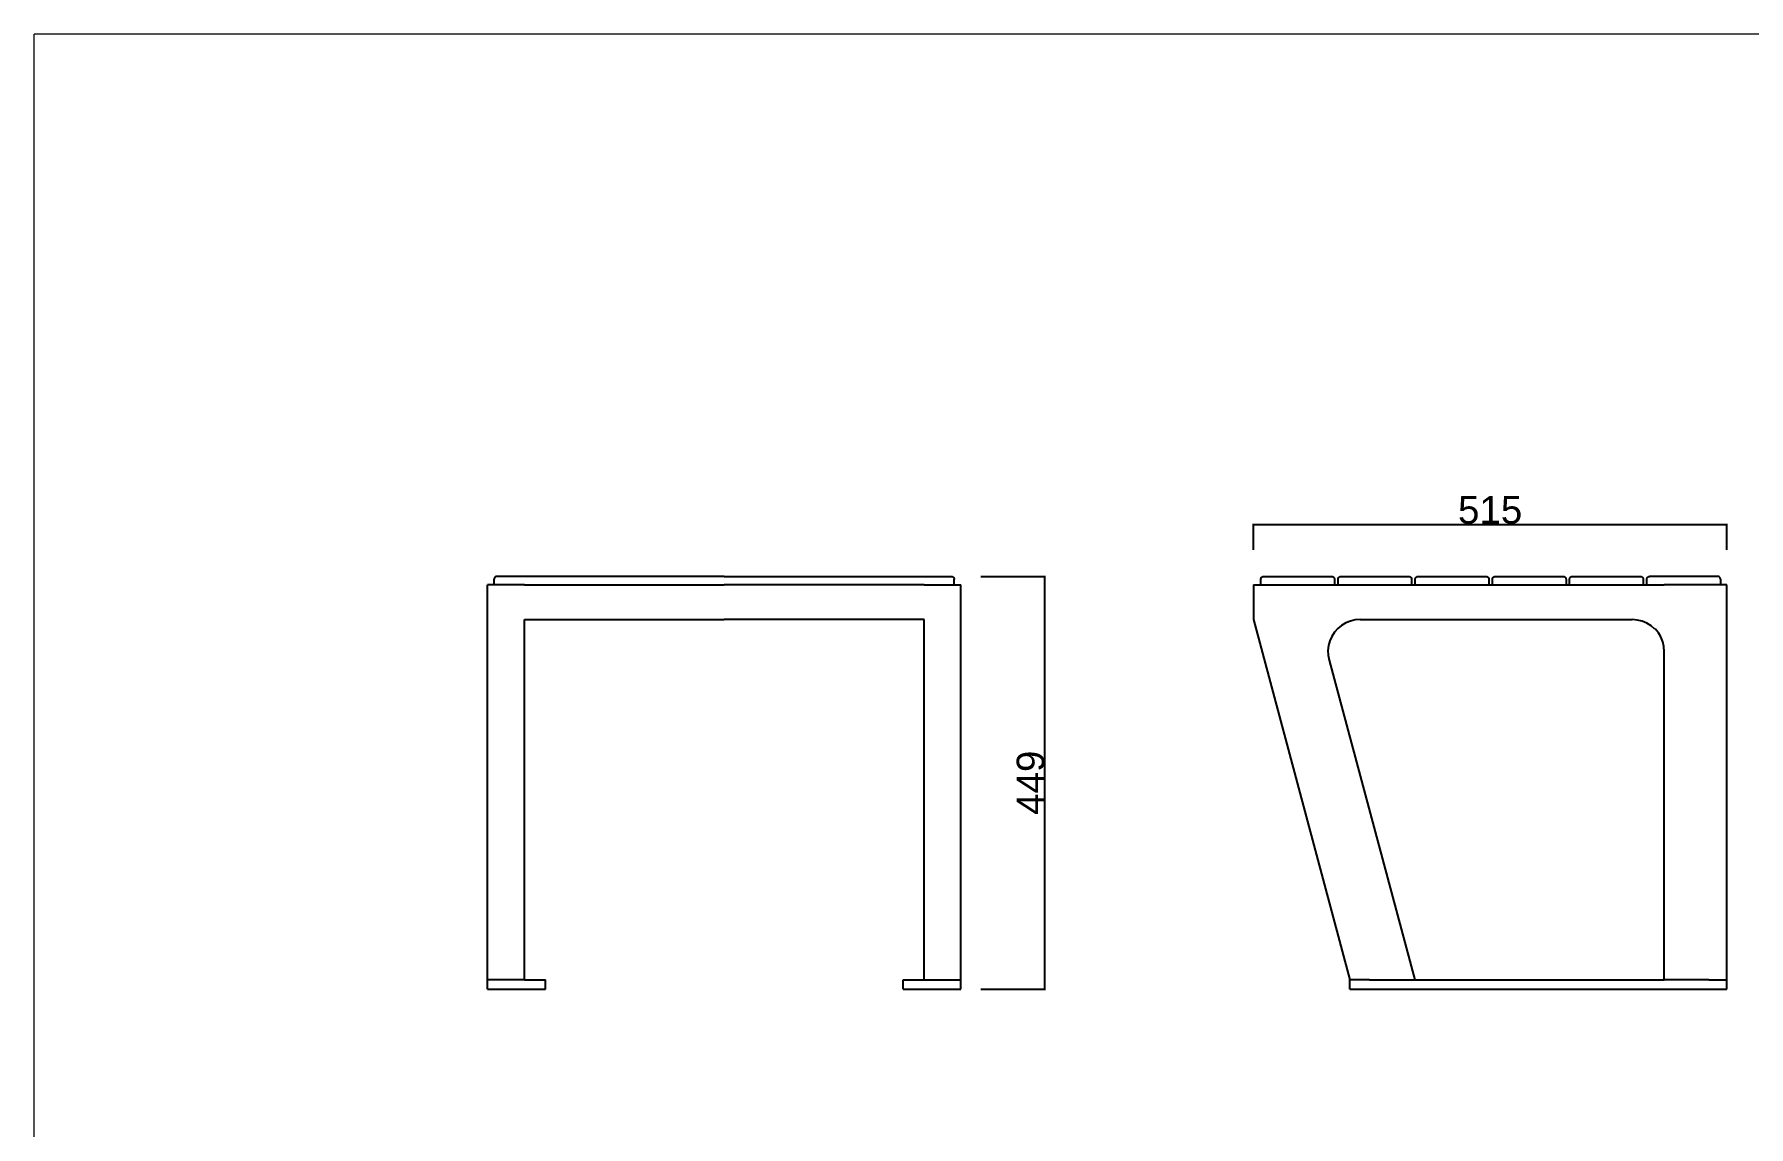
# Model space of a CAD drawing. Header units: millimetres. Extents: x 1434 to 4837, y 1889 to 4267.
# Drawn here: x 1434 to 3300, y 3078 to 4267 of the extents above; entities that cross this region are included whole.
import ezdxf

# ---------------------------------------------------------------- set-up
doc = ezdxf.new("R2010")
doc.units = ezdxf.units.MM
doc.header["$MEASUREMENT"] = 0
doc.layers.add('Domyślny', color=7, linetype='Continuous', true_color=0x000000)
doc.layers.add('Utwórz2D linie widoczne', color=7, linetype='Continuous', true_color=0x000000)
doc.styles.add('Arial', font='arial.ttf')
doc.dimstyles.new('Domyślny', dxfattribs={"dimtxt": 30, "dimasz": 1, "dimexe": 0.5, "dimexo": 0.5, "dimgap": 0.25, "dimtad": 1, "dimtoh": 1, "dimdec": 0, "dimzin": 1, "dimdsep": 46, "dimtxsty": 'Arial', "dimcen": 0.5, "dimazin": 0, "dimtfac": 1, "dimtdec": 4, "dimtix": 1, "dimtmove": 1, "dimatfit": 3, "dimfxl": 0, "dimtolj": 1, "dimtzin": 1, "dimarcsym": 0})

# ---------------------------------------------------------------- blocks, each defined once
blk = doc.blocks.new('*D1')
at = {"layer": 'Defpoints', "color": 0}
for p in [(2463.9, 3677), (2534, 3677), (2463.9, 3228)]:
    blk.add_point(p, dxfattribs=at)
at = {"layer": 'Domyślny', "color": 0, "lineweight": -2}
for p, q in [((2464.4, 3677), (2534.5, 3677)), ((2534, 3229), (2534, 3676)), ((2464.4, 3228), (2534.5, 3228))]:
    blk.add_line(p, q, dxfattribs=at)
at = {"layer": 'Domyślny', "color": 0}
for points in [[(2534.2, 3676), (2533.9, 3676), (2534, 3677)], [(2533.9, 3229), (2534.2, 3229), (2534, 3228)]]:
    blk.add_solid(points, dxfattribs=at)
at = {"layer": 'Domyślny', "color": 0, "insert": (2518.5, 3452.5), "char_height": 30, "attachment_point": 5, "rotation": 90, "style": 'Arial'}
blk.add_mtext('\\A1;449', dxfattribs=at)
blk = doc.blocks.new('*D2')
at = {"layer": 'Defpoints', "color": 0}
for p in [(3275.9, 3733.6), (2760.9, 3705.5), (3275.9, 3705.5)]:
    blk.add_point(p, dxfattribs=at)
at = {"layer": 'Domyślny', "color": 0, "lineweight": -2}
for p, q in [((2760.9, 3706), (2760.9, 3734.1)), ((2761.9, 3733.6), (3274.9, 3733.6)), ((3275.9, 3706), (3275.9, 3734.1))]:
    blk.add_line(p, q, dxfattribs=at)
at = {"layer": 'Domyślny', "color": 0}
for points in [[(2761.9, 3733.8), (2761.9, 3733.4), (2760.9, 3733.6)], [(3274.9, 3733.4), (3274.9, 3733.8), (3275.9, 3733.6)]]:
    blk.add_solid(points, dxfattribs=at)
at = {"layer": 'Domyślny', "color": 0, "insert": (3018.4, 3749.2), "char_height": 30, "attachment_point": 5, "style": 'Arial'}
blk.add_mtext('\\A1;515', dxfattribs=at)

msp = doc.modelspace()

# ---------------------------------------------------------------- linework, layer by layer
at = {"layer": 'Domyślny', "color": 18, "lineweight": 15, "true_color": 0x000000}
for p in [(1434.4, 1889.5), (4834.1, 4266.9)]:
    msp.add_line(p, (1434.4, 4266.9), dxfattribs=at)
at = {"layer": 'Domyślny'}
for p, q in [((1967.6, 3238), (1927.6, 3238)), ((2424.2, 3238), (2442.6, 3238)), ((2887.2, 3238), (2865.9, 3238)), ((3256.5, 3238), (3275.9, 3238))]:
    msp.add_line(p, q, dxfattribs=at)
at = {"layer": 'Utwórz2D linie widoczne'}
for p, q in [((1934.9, 3674.8), (1934.8, 3674.7)), ((1934.8, 3674.7), (1934.8, 3674.6)), ((1935, 3675.1), (1934.9, 3675)), ((1934.9, 3675), (1934.9, 3675)), ((1934.9, 3675), (1934.9, 3674.9)), ((1934.9, 3674.9), (1934.9, 3674.8)), ((1935.1, 3675.3), (1935, 3675.2)), ((1935, 3675.2), (1935, 3675.1)), ((1935.2, 3675.5), (1935.1, 3675.4)), ((1935.1, 3675.4), (1935.1, 3675.3)), ((1935.3, 3675.7), (1935.2, 3675.6)), ((1935.2, 3675.6), (1935.2, 3675.5)), ((1935.4, 3675.9), (1935.3, 3675.8)), ((1935.3, 3675.8), (1935.3, 3675.7)), ((1935.5, 3676), (1935.4, 3675.9)), ((1935.4, 3675.9), (1935.4, 3675.9)), ((1935.6, 3676.1), (1935.5, 3676)), ((1935.7, 3676.2), (1935.6, 3676.1)), ((1935.8, 3676.3), (1935.7, 3676.2)), ((1935.7, 3676.2), (1935.7, 3676.2)), ((1935.9, 3676.4), (1935.8, 3676.3)), ((1936, 3676.4), (1935.9, 3676.4)), ((1936.1, 3676.6), (1936, 3676.5)), ((1936, 3676.5), (1936, 3676.4)), ((1936.2, 3676.6), (1936.1, 3676.6)), ((1936.3, 3676.7), (1936.2, 3676.6)), ((1936.4, 3676.7), (1936.3, 3676.7)), ((1936.5, 3676.8), (1936.4, 3676.7)), ((1936.6, 3676.8), (1936.5, 3676.8)), ((1936.7, 3676.8), (1936.6, 3676.8)), ((1936.8, 3676.9), (1936.7, 3676.8)), ((1936.9, 3676.9), (1936.8, 3676.9)), ((1937, 3676.9), (1936.9, 3676.9)), ((1937.1, 3677), (1937, 3676.9)), ((1937.2, 3677), (1937.1, 3677)), ((1937.3, 3677), (1937.2, 3677)), ((1937.4, 3677), (1937.3, 3677)), ((1937.5, 3677), (1937.4, 3677)), ((1937.6, 3677), (1937.5, 3677)), ((1937.7, 3677), (1937.6, 3677)), ((1937.8, 3677), (1937.7, 3677)), ((1954.8, 3677), (1937.8, 3677)), ((2185.1, 3677), (1954.8, 3677)), ((2185.1, 3677), (2415.3, 3677)), ((2415.3, 3677), (2432.3, 3677)), ((2432.3, 3677), (2432.4, 3677)), ((2432.4, 3677), (2432.5, 3677)), ((2432.5, 3677), (2432.6, 3677)), ((2432.6, 3677), (2432.7, 3677)), ((2432.7, 3677), (2432.8, 3677)), ((2432.8, 3677), (2432.9, 3677)), ((2432.9, 3677), (2433, 3677)), ((2433, 3677), (2433.1, 3676.9)), ((2433.1, 3676.9), (2433.2, 3676.9)), ((2433.2, 3676.9), (2433.3, 3676.9)), ((2433.3, 3676.9), (2433.4, 3676.8)), ((2433.4, 3676.8), (2433.5, 3676.8)), ((2433.5, 3676.8), (2433.6, 3676.8)), ((2433.6, 3676.8), (2433.7, 3676.7)), ((2433.7, 3676.7), (2433.8, 3676.7)), ((2433.8, 3676.7), (2433.9, 3676.6)), ((2433.9, 3676.6), (2434, 3676.6)), ((2434, 3676.6), (2434.1, 3676.5)), ((2434.1, 3676.5), (2434.1, 3676.4)), ((2434.1, 3676.4), (2434.2, 3676.4)), ((2434.2, 3676.4), (2434.3, 3676.3)), ((2434.3, 3676.3), (2434.4, 3676.2)), ((2434.4, 3676.2), (2434.4, 3676.2)), ((2434.4, 3676.2), (2434.5, 3676.1)), ((2434.5, 3676.1), (2434.6, 3676)), ((2434.6, 3676), (2434.7, 3675.9)), ((2434.7, 3675.9), (2434.7, 3675.9)), ((2434.7, 3675.9), (2434.8, 3675.8)), ((2434.8, 3675.8), (2434.8, 3675.7)), ((2434.8, 3675.7), (2434.9, 3675.6)), ((2434.9, 3675.6), (2434.9, 3675.5)), ((2434.9, 3675.5), (2435, 3675.4)), ((2435, 3675.4), (2435, 3675.3)), ((2435, 3675.3), (2435.1, 3675.2)), ((2435.1, 3675.2), (2435.1, 3675.1)), ((2435.1, 3675.1), (2435.2, 3675)), ((2435.2, 3675), (2435.2, 3675)), ((2435.2, 3675), (2435.2, 3674.9)), ((2435.2, 3674.9), (2435.2, 3674.8)), ((2435.2, 3674.8), (2435.3, 3674.7)), ((2435.3, 3674.7), (2435.3, 3674.6)), ((2769, 3674.8), (2769.1, 3674.9)), ((2769, 3674.7), (2769, 3674.8)), ((2769, 3674.6), (2769, 3674.7)), ((2769.1, 3675), (2769.2, 3675.1)), ((2769.1, 3674.9), (2769.1, 3675)), ((2769.1, 3675), (2769.1, 3675)), ((2769.2, 3675.3), (2769.3, 3675.4)), ((2769.2, 3675.2), (2769.2, 3675.3)), ((2769.2, 3675.1), (2769.2, 3675.2)), ((2769.3, 3675.5), (2769.4, 3675.6)), ((2769.3, 3675.4), (2769.3, 3675.5)), ((2769.4, 3675.7), (2769.5, 3675.8)), ((2769.4, 3675.6), (2769.4, 3675.7)), ((2769.5, 3675.8), (2769.6, 3675.9)), ((2769.6, 3675.9), (2769.7, 3676)), ((2769.6, 3675.9), (2769.6, 3675.9)), ((2769.7, 3676), (2769.8, 3676.1)), ((2769.8, 3676.1), (2769.8, 3676.2)), ((2769.8, 3676.2), (2769.9, 3676.2)), ((2769.9, 3676.2), (2770, 3676.3)), ((2770, 3676.3), (2770.1, 3676.4)), ((2770.1, 3676.4), (2770.2, 3676.5)), ((2770.1, 3676.4), (2770.1, 3676.4)), ((2770.2, 3676.5), (2770.3, 3676.6)), ((2770.3, 3676.6), (2770.4, 3676.6)), ((2770.4, 3676.6), (2770.5, 3676.7)), ((2770.5, 3676.7), (2770.6, 3676.7)), ((2770.6, 3676.7), (2770.7, 3676.8)), ((2770.7, 3676.8), (2770.8, 3676.8)), ((2770.8, 3676.8), (2770.9, 3676.8)), ((2770.9, 3676.8), (2770.9, 3676.9)), ((2770.9, 3676.9), (2771, 3676.9)), ((2771, 3676.9), (2771.1, 3676.9)), ((2771.1, 3676.9), (2771.2, 3677)), ((2771.2, 3677), (2771.3, 3677)), ((2771.3, 3677), (2771.4, 3677)), ((2771.4, 3677), (2771.5, 3677)), ((2771.5, 3677), (2771.6, 3677)), ((2771.6, 3677), (2771.7, 3677)), ((2771.7, 3677), (2771.9, 3677)), ((2771.9, 3677), (2772, 3677)), ((2772, 3677), (2789, 3677)), ((2789, 3677), (2846, 3677)), ((2846, 3677), (2846.1, 3677)), ((2846.1, 3677), (2846.2, 3677)), ((2846.2, 3677), (2846.3, 3677)), ((2846.3, 3677), (2846.4, 3677)), ((2846.4, 3677), (2846.5, 3677)), ((2846.5, 3677), (2846.6, 3677)), ((2846.6, 3677), (2846.7, 3677)), ((2846.7, 3677), (2846.8, 3676.9)), ((2846.8, 3676.9), (2846.9, 3676.9)), ((2846.9, 3676.9), (2847, 3676.9)), ((2847, 3676.9), (2847.1, 3676.8)), ((2847.1, 3676.8), (2847.1, 3676.8)), ((2847.1, 3676.8), (2847.2, 3676.8)), ((2847.2, 3676.8), (2847.3, 3676.7)), ((2847.3, 3676.7), (2847.4, 3676.7)), ((2847.4, 3676.7), (2847.5, 3676.6)), ((2847.5, 3676.6), (2847.6, 3676.6)), ((2847.6, 3676.6), (2847.7, 3676.5)), ((2847.7, 3676.5), (2847.8, 3676.4)), ((2847.8, 3676.4), (2847.8, 3676.4)), ((2847.8, 3676.4), (2847.9, 3676.3)), ((2847.9, 3676.3), (2848, 3676.2)), ((2848, 3676.2), (2848.1, 3676.2)), ((2848.1, 3676.2), (2848.1, 3676.1)), ((2848.1, 3676.1), (2848.2, 3676)), ((2848.2, 3676), (2848.3, 3675.9)), ((2848.3, 3675.9), (2848.3, 3675.9)), ((2848.3, 3675.9), (2848.4, 3675.8)), ((2848.4, 3675.8), (2848.5, 3675.7)), ((2848.5, 3675.7), (2848.5, 3675.6)), ((2848.5, 3675.6), (2848.6, 3675.5)), ((2848.6, 3675.5), (2848.6, 3675.4)), ((2848.6, 3675.4), (2848.7, 3675.3)), ((2848.7, 3675.3), (2848.7, 3675.2)), ((2848.7, 3675.2), (2848.7, 3675.1)), ((2848.7, 3675.1), (2848.8, 3675)), ((2848.8, 3675), (2848.8, 3675)), ((2848.8, 3675), (2848.8, 3674.9)), ((2848.8, 3674.9), (2848.9, 3674.8)), ((2848.9, 3674.8), (2848.9, 3674.7)), ((2848.9, 3674.7), (2848.9, 3674.6)), ((2853, 3674.8), (2853.1, 3674.9)), ((2853, 3674.7), (2853, 3674.8)), ((2853, 3674.6), (2853, 3674.7)), ((2853.1, 3675), (2853.2, 3675.1)), ((2853.1, 3674.9), (2853.1, 3675)), ((2853.1, 3675), (2853.1, 3675)), ((2853.2, 3675.3), (2853.3, 3675.4)), ((2853.2, 3675.2), (2853.2, 3675.3)), ((2853.2, 3675.1), (2853.2, 3675.2)), ((2853.3, 3675.5), (2853.4, 3675.6)), ((2853.3, 3675.4), (2853.3, 3675.5)), ((2853.4, 3675.7), (2853.5, 3675.8)), ((2853.4, 3675.6), (2853.4, 3675.7)), ((2853.5, 3675.8), (2853.6, 3675.9)), ((2853.6, 3675.9), (2853.7, 3676)), ((2853.6, 3675.9), (2853.6, 3675.9)), ((2853.7, 3676), (2853.8, 3676.1)), ((2853.8, 3676.1), (2853.8, 3676.2)), ((2853.8, 3676.2), (2853.9, 3676.2)), ((2853.9, 3676.2), (2854, 3676.3)), ((2854, 3676.3), (2854.1, 3676.4)), ((2854.1, 3676.4), (2854.2, 3676.5)), ((2854.1, 3676.4), (2854.1, 3676.4)), ((2854.2, 3676.5), (2854.3, 3676.6)), ((2854.3, 3676.6), (2854.4, 3676.6)), ((2854.4, 3676.6), (2854.5, 3676.7)), ((2854.5, 3676.7), (2854.6, 3676.7)), ((2854.6, 3676.7), (2854.7, 3676.8)), ((2854.7, 3676.8), (2854.8, 3676.8)), ((2854.8, 3676.8), (2854.9, 3676.8)), ((2854.9, 3676.8), (2854.9, 3676.9)), ((2854.9, 3676.9), (2855, 3676.9)), ((2855, 3676.9), (2855.1, 3676.9)), ((2855.1, 3676.9), (2855.2, 3677)), ((2855.2, 3677), (2855.3, 3677)), ((2855.3, 3677), (2855.4, 3677)), ((2855.4, 3677), (2855.5, 3677)), ((2855.5, 3677), (2855.6, 3677)), ((2855.6, 3677), (2855.7, 3677)), ((2855.7, 3677), (2855.9, 3677)), ((2855.9, 3677), (2856, 3677)), ((2856, 3677), (2930, 3677)), ((2930, 3677), (2930.1, 3677)), ((2930.1, 3677), (2930.2, 3677)), ((2930.2, 3677), (2930.3, 3677)), ((2930.3, 3677), (2930.4, 3677)), ((2930.4, 3677), (2930.5, 3677)), ((2930.5, 3677), (2930.6, 3677)), ((2930.6, 3677), (2930.7, 3677)), ((2930.7, 3677), (2930.8, 3676.9)), ((2930.8, 3676.9), (2930.9, 3676.9)), ((2930.9, 3676.9), (2931, 3676.9)), ((2931, 3676.9), (2931.1, 3676.8)), ((2931.1, 3676.8), (2931.1, 3676.8)), ((2931.1, 3676.8), (2931.2, 3676.8)), ((2931.2, 3676.8), (2931.3, 3676.7)), ((2931.3, 3676.7), (2931.4, 3676.7)), ((2931.4, 3676.7), (2931.5, 3676.6)), ((2931.5, 3676.6), (2931.6, 3676.6)), ((2931.6, 3676.6), (2931.7, 3676.5)), ((2931.7, 3676.5), (2931.8, 3676.4)), ((2931.8, 3676.4), (2931.8, 3676.4)), ((2931.8, 3676.4), (2931.9, 3676.3)), ((2931.9, 3676.3), (2932, 3676.2)), ((2932, 3676.2), (2932.1, 3676.2)), ((2932.1, 3676.2), (2932.1, 3676.1)), ((2932.1, 3676.1), (2932.2, 3676)), ((2932.2, 3676), (2932.3, 3675.9)), ((2932.3, 3675.9), (2932.3, 3675.9)), ((2932.3, 3675.9), (2932.4, 3675.8)), ((2932.4, 3675.8), (2932.5, 3675.7)), ((2932.5, 3675.7), (2932.5, 3675.6)), ((2932.5, 3675.6), (2932.6, 3675.5)), ((2932.6, 3675.5), (2932.6, 3675.4)), ((2932.6, 3675.4), (2932.7, 3675.3)), ((2932.7, 3675.3), (2932.7, 3675.2)), ((2932.7, 3675.2), (2932.7, 3675.1)), ((2932.7, 3675.1), (2932.8, 3675)), ((2932.8, 3675), (2932.8, 3675)), ((2932.8, 3675), (2932.8, 3674.9)), ((2932.8, 3674.9), (2932.9, 3674.8)), ((2932.9, 3674.8), (2932.9, 3674.7)), ((2932.9, 3674.7), (2932.9, 3674.6)), ((2937, 3674.8), (2937.1, 3674.9)), ((2937, 3674.7), (2937, 3674.8)), ((2937, 3674.6), (2937, 3674.7)), ((2937.1, 3675), (2937.2, 3675.1)), ((2937.1, 3674.9), (2937.1, 3675)), ((2937.1, 3675), (2937.1, 3675)), ((2937.2, 3675.3), (2937.3, 3675.4)), ((2937.2, 3675.2), (2937.2, 3675.3)), ((2937.2, 3675.1), (2937.2, 3675.2)), ((2937.3, 3675.5), (2937.4, 3675.6)), ((2937.3, 3675.4), (2937.3, 3675.5)), ((2937.4, 3675.7), (2937.5, 3675.8)), ((2937.4, 3675.6), (2937.4, 3675.7)), ((2937.5, 3675.8), (2937.6, 3675.9)), ((2937.6, 3675.9), (2937.7, 3676)), ((2937.6, 3675.9), (2937.6, 3675.9)), ((2937.7, 3676), (2937.8, 3676.1)), ((2937.8, 3676.1), (2937.8, 3676.2)), ((2937.8, 3676.2), (2937.9, 3676.2)), ((2937.9, 3676.2), (2938, 3676.3)), ((2938, 3676.3), (2938.1, 3676.4)), ((2938.1, 3676.4), (2938.2, 3676.5)), ((2938.1, 3676.4), (2938.1, 3676.4)), ((2938.2, 3676.5), (2938.3, 3676.6)), ((2938.3, 3676.6), (2938.4, 3676.6)), ((2938.4, 3676.6), (2938.5, 3676.7)), ((2938.5, 3676.7), (2938.6, 3676.7)), ((2938.6, 3676.7), (2938.7, 3676.8)), ((2938.7, 3676.8), (2938.8, 3676.8)), ((2938.8, 3676.8), (2938.9, 3676.8)), ((2938.9, 3676.8), (2938.9, 3676.9)), ((2938.9, 3676.9), (2939, 3676.9)), ((2939, 3676.9), (2939.1, 3676.9)), ((2939.1, 3676.9), (2939.2, 3677)), ((2939.2, 3677), (2939.3, 3677)), ((2939.3, 3677), (2939.4, 3677)), ((2939.4, 3677), (2939.5, 3677)), ((2939.5, 3677), (2939.6, 3677)), ((2939.6, 3677), (2939.7, 3677)), ((2939.7, 3677), (2939.9, 3677)), ((2939.9, 3677), (2940, 3677)), ((2940, 3677), (3014, 3677)), ((3014, 3677), (3014.1, 3677)), ((3014.1, 3677), (3014.2, 3677)), ((3014.2, 3677), (3014.3, 3677)), ((3014.3, 3677), (3014.4, 3677)), ((3014.4, 3677), (3014.5, 3677)), ((3014.5, 3677), (3014.6, 3677)), ((3014.6, 3677), (3014.7, 3677)), ((3014.7, 3677), (3014.8, 3676.9)), ((3014.8, 3676.9), (3014.9, 3676.9)), ((3014.9, 3676.9), (3015, 3676.9)), ((3015, 3676.9), (3015.1, 3676.8)), ((3015.1, 3676.8), (3015.1, 3676.8)), ((3015.1, 3676.8), (3015.2, 3676.8)), ((3015.2, 3676.8), (3015.3, 3676.7)), ((3015.3, 3676.7), (3015.4, 3676.7)), ((3015.4, 3676.7), (3015.5, 3676.6)), ((3015.5, 3676.6), (3015.6, 3676.6)), ((3015.6, 3676.6), (3015.7, 3676.5)), ((3015.7, 3676.5), (3015.8, 3676.4)), ((3015.8, 3676.4), (3015.8, 3676.4)), ((3015.8, 3676.4), (3015.9, 3676.3)), ((3015.9, 3676.3), (3016, 3676.2)), ((3016, 3676.2), (3016.1, 3676.2)), ((3016.1, 3676.2), (3016.1, 3676.1)), ((3016.1, 3676.1), (3016.2, 3676)), ((3016.2, 3676), (3016.3, 3675.9)), ((3016.3, 3675.9), (3016.3, 3675.9)), ((3016.3, 3675.9), (3016.4, 3675.8)), ((3016.4, 3675.8), (3016.5, 3675.7)), ((3016.5, 3675.7), (3016.5, 3675.6)), ((3016.5, 3675.6), (3016.6, 3675.5)), ((3016.6, 3675.5), (3016.6, 3675.4)), ((3016.6, 3675.4), (3016.7, 3675.3)), ((3016.7, 3675.3), (3016.7, 3675.2)), ((3016.7, 3675.2), (3016.7, 3675.1)), ((3016.7, 3675.1), (3016.8, 3675)), ((3016.8, 3675), (3016.8, 3675)), ((3016.8, 3675), (3016.8, 3674.9)), ((3016.8, 3674.9), (3016.9, 3674.8)), ((3016.9, 3674.8), (3016.9, 3674.7)), ((3016.9, 3674.7), (3016.9, 3674.6)), ((3021, 3674.8), (3021.1, 3674.9)), ((3021, 3674.7), (3021, 3674.8)), ((3021, 3674.6), (3021, 3674.7)), ((3021.1, 3675), (3021.2, 3675.1)), ((3021.1, 3674.9), (3021.1, 3675)), ((3021.1, 3675), (3021.1, 3675)), ((3021.2, 3675.3), (3021.3, 3675.4)), ((3021.2, 3675.2), (3021.2, 3675.3)), ((3021.2, 3675.1), (3021.2, 3675.2)), ((3021.3, 3675.5), (3021.4, 3675.6)), ((3021.3, 3675.4), (3021.3, 3675.5)), ((3021.4, 3675.7), (3021.5, 3675.8)), ((3021.4, 3675.6), (3021.4, 3675.7)), ((3021.5, 3675.8), (3021.6, 3675.9)), ((3021.6, 3675.9), (3021.7, 3676)), ((3021.6, 3675.9), (3021.6, 3675.9)), ((3021.7, 3676), (3021.8, 3676.1)), ((3021.8, 3676.1), (3021.8, 3676.2)), ((3021.8, 3676.2), (3021.9, 3676.2)), ((3021.9, 3676.2), (3022, 3676.3)), ((3022, 3676.3), (3022.1, 3676.4)), ((3022.1, 3676.4), (3022.2, 3676.5)), ((3022.1, 3676.4), (3022.1, 3676.4)), ((3022.2, 3676.5), (3022.3, 3676.6)), ((3022.3, 3676.6), (3022.4, 3676.6)), ((3022.4, 3676.6), (3022.5, 3676.7)), ((3022.5, 3676.7), (3022.6, 3676.7)), ((3022.6, 3676.7), (3022.7, 3676.8)), ((3022.7, 3676.8), (3022.8, 3676.8)), ((3022.8, 3676.8), (3022.9, 3676.8)), ((3022.9, 3676.8), (3022.9, 3676.9)), ((3022.9, 3676.9), (3023, 3676.9)), ((3023, 3676.9), (3023.1, 3676.9)), ((3023.1, 3676.9), (3023.2, 3677)), ((3023.2, 3677), (3023.3, 3677)), ((3023.3, 3677), (3023.4, 3677)), ((3023.4, 3677), (3023.5, 3677)), ((3023.5, 3677), (3023.6, 3677)), ((3023.6, 3677), (3023.7, 3677)), ((3023.7, 3677), (3023.9, 3677)), ((3023.9, 3677), (3024, 3677)), ((3024, 3677), (3098, 3677)), ((3098, 3677), (3098.1, 3677)), ((3098.1, 3677), (3098.2, 3677)), ((3098.2, 3677), (3098.3, 3677)), ((3098.3, 3677), (3098.4, 3677)), ((3098.4, 3677), (3098.5, 3677)), ((3098.5, 3677), (3098.6, 3677)), ((3098.6, 3677), (3098.7, 3677)), ((3098.7, 3677), (3098.8, 3676.9)), ((3098.8, 3676.9), (3098.9, 3676.9)), ((3098.9, 3676.9), (3099, 3676.9)), ((3099, 3676.9), (3099.1, 3676.8)), ((3099.1, 3676.8), (3099.1, 3676.8)), ((3099.1, 3676.8), (3099.2, 3676.8)), ((3099.2, 3676.8), (3099.3, 3676.7)), ((3099.3, 3676.7), (3099.4, 3676.7)), ((3099.4, 3676.7), (3099.5, 3676.6)), ((3099.5, 3676.6), (3099.6, 3676.6)), ((3099.6, 3676.6), (3099.7, 3676.5)), ((3099.7, 3676.5), (3099.8, 3676.4)), ((3099.8, 3676.4), (3099.8, 3676.4)), ((3099.8, 3676.4), (3099.9, 3676.3)), ((3099.9, 3676.3), (3100, 3676.2)), ((3100, 3676.2), (3100.1, 3676.2)), ((3100.1, 3676.2), (3100.1, 3676.1)), ((3100.1, 3676.1), (3100.2, 3676)), ((3100.2, 3676), (3100.3, 3675.9)), ((3100.3, 3675.9), (3100.3, 3675.9)), ((3100.3, 3675.9), (3100.4, 3675.8)), ((3100.4, 3675.8), (3100.5, 3675.7)), ((3100.5, 3675.7), (3100.5, 3675.6)), ((3100.5, 3675.6), (3100.6, 3675.5)), ((3100.6, 3675.5), (3100.6, 3675.4)), ((3100.6, 3675.4), (3100.7, 3675.3)), ((3100.7, 3675.3), (3100.7, 3675.2)), ((3100.7, 3675.2), (3100.7, 3675.1)), ((3100.7, 3675.1), (3100.8, 3675)), ((3100.8, 3675), (3100.8, 3675)), ((3100.8, 3675), (3100.8, 3674.9)), ((3100.8, 3674.9), (3100.9, 3674.8)), ((3100.9, 3674.8), (3100.9, 3674.7)), ((3100.9, 3674.7), (3100.9, 3674.6)), ((3105, 3674.9), (3105.1, 3675)), ((3105, 3674.8), (3105, 3674.9)), ((3105, 3674.7), (3105, 3674.8)), ((3105, 3674.6), (3105, 3674.7)), ((3105.1, 3675.1), (3105.2, 3675.2)), ((3105.1, 3675), (3105.1, 3675.1)), ((3105.1, 3675), (3105.1, 3675)), ((3105.2, 3675.3), (3105.3, 3675.4)), ((3105.2, 3675.2), (3105.2, 3675.3)), ((3105.3, 3675.5), (3105.4, 3675.6)), ((3105.3, 3675.4), (3105.3, 3675.5)), ((3105.4, 3675.7), (3105.5, 3675.8)), ((3105.4, 3675.6), (3105.4, 3675.7)), ((3105.5, 3675.8), (3105.5, 3675.9)), ((3105.5, 3675.9), (3105.6, 3675.9)), ((3105.6, 3675.9), (3105.7, 3676)), ((3105.7, 3676.1), (3105.8, 3676.2)), ((3105.7, 3676), (3105.7, 3676.1)), ((3105.8, 3676.2), (3105.9, 3676.2)), ((3105.9, 3676.3), (3106, 3676.4)), ((3105.9, 3676.2), (3105.9, 3676.3)), ((3106, 3676.4), (3106.1, 3676.4)), ((3106.1, 3676.4), (3106.2, 3676.5)), ((3106.2, 3676.5), (3106.3, 3676.6)), ((3106.3, 3676.6), (3106.4, 3676.6)), ((3106.4, 3676.6), (3106.4, 3676.7)), ((3106.4, 3676.7), (3106.5, 3676.7)), ((3106.5, 3676.7), (3106.6, 3676.8)), ((3106.6, 3676.8), (3106.7, 3676.8)), ((3106.7, 3676.8), (3106.8, 3676.8)), ((3106.8, 3676.8), (3106.9, 3676.9)), ((3106.9, 3676.9), (3107, 3676.9)), ((3107, 3676.9), (3107.1, 3676.9)), ((3107.1, 3676.9), (3107.2, 3677)), ((3107.2, 3677), (3107.3, 3677)), ((3107.3, 3677), (3107.4, 3677)), ((3107.4, 3677), (3107.5, 3677)), ((3107.5, 3677), (3107.6, 3677)), ((3107.6, 3677), (3107.7, 3677)), ((3107.7, 3677), (3107.8, 3677)), ((3107.8, 3677), (3107.9, 3677)), ((3107.9, 3677), (3181.9, 3677)), ((3181.9, 3677), (3182, 3677)), ((3182, 3677), (3182.1, 3677)), ((3182.1, 3677), (3182.2, 3677)), ((3182.2, 3677), (3182.3, 3677)), ((3182.3, 3677), (3182.4, 3677)), ((3182.4, 3677), (3182.5, 3677)), ((3182.5, 3677), (3182.6, 3677)), ((3182.6, 3677), (3182.7, 3676.9)), ((3182.7, 3676.9), (3182.8, 3676.9)), ((3182.8, 3676.9), (3182.9, 3676.9)), ((3182.9, 3676.9), (3183, 3676.8)), ((3183, 3676.8), (3183.1, 3676.8)), ((3183.1, 3676.8), (3183.2, 3676.8)), ((3183.2, 3676.8), (3183.3, 3676.7)), ((3183.3, 3676.7), (3183.4, 3676.7)), ((3183.4, 3676.7), (3183.5, 3676.6)), ((3183.5, 3676.6), (3183.6, 3676.6)), ((3183.6, 3676.6), (3183.6, 3676.5)), ((3183.6, 3676.5), (3183.7, 3676.4)), ((3183.7, 3676.4), (3183.8, 3676.4)), ((3183.8, 3676.4), (3183.9, 3676.3)), ((3183.9, 3676.3), (3184, 3676.2)), ((3184, 3676.2), (3184, 3676.2)), ((3184, 3676.2), (3184.1, 3676.1)), ((3184.1, 3676.1), (3184.2, 3676)), ((3184.2, 3676), (3184.2, 3675.9)), ((3184.2, 3675.9), (3184.3, 3675.9)), ((3184.3, 3675.9), (3184.4, 3675.8)), ((3184.4, 3675.8), (3184.4, 3675.7)), ((3184.4, 3675.7), (3184.5, 3675.6)), ((3184.5, 3675.6), (3184.5, 3675.5)), ((3184.5, 3675.5), (3184.6, 3675.4)), ((3184.6, 3675.4), (3184.6, 3675.3)), ((3184.6, 3675.3), (3184.7, 3675.2)), ((3184.7, 3675.2), (3184.7, 3675.1)), ((3184.7, 3675.1), (3184.7, 3675)), ((3184.7, 3675), (3184.8, 3675)), ((3184.8, 3675), (3184.8, 3674.9)), ((3184.8, 3674.9), (3184.8, 3674.8)), ((3184.8, 3674.8), (3184.9, 3674.7)), ((3184.9, 3674.7), (3184.9, 3674.6)), ((3189, 3674.9), (3189.1, 3675)), ((3189, 3674.8), (3189, 3674.9)), ((3189, 3674.7), (3189, 3674.8)), ((3189, 3674.6), (3189, 3674.7)), ((3189.1, 3675.1), (3189.2, 3675.2)), ((3189.1, 3675), (3189.1, 3675.1)), ((3189.1, 3675), (3189.1, 3675)), ((3189.2, 3675.3), (3189.3, 3675.4)), ((3189.2, 3675.2), (3189.2, 3675.3)), ((3189.3, 3675.5), (3189.4, 3675.6)), ((3189.3, 3675.4), (3189.3, 3675.5)), ((3189.4, 3675.7), (3189.5, 3675.8)), ((3189.4, 3675.6), (3189.4, 3675.7)), ((3189.5, 3675.8), (3189.5, 3675.9)), ((3189.5, 3675.9), (3189.6, 3675.9)), ((3189.6, 3675.9), (3189.7, 3676)), ((3189.7, 3676.1), (3189.8, 3676.2)), ((3189.7, 3676), (3189.7, 3676.1)), ((3189.8, 3676.2), (3189.9, 3676.2)), ((3189.9, 3676.3), (3190, 3676.4)), ((3189.9, 3676.2), (3189.9, 3676.3)), ((3190, 3676.4), (3190.1, 3676.4)), ((3190.1, 3676.4), (3190.2, 3676.5)), ((3190.2, 3676.5), (3190.3, 3676.6)), ((3190.3, 3676.6), (3190.4, 3676.6)), ((3190.4, 3676.6), (3190.4, 3676.7)), ((3190.4, 3676.7), (3190.5, 3676.7)), ((3190.5, 3676.7), (3190.6, 3676.8)), ((3190.6, 3676.8), (3190.7, 3676.8)), ((3190.7, 3676.8), (3190.8, 3676.8)), ((3190.8, 3676.8), (3190.9, 3676.9)), ((3190.9, 3676.9), (3191, 3676.9)), ((3191, 3676.9), (3191.1, 3676.9)), ((3191.1, 3676.9), (3191.2, 3677)), ((3191.2, 3677), (3191.3, 3677)), ((3191.3, 3677), (3191.4, 3677)), ((3191.4, 3677), (3191.5, 3677)), ((3191.5, 3677), (3191.6, 3677)), ((3191.6, 3677), (3191.7, 3677)), ((3191.7, 3677), (3191.8, 3677)), ((3191.8, 3677), (3191.9, 3677)), ((3248.9, 3677), (3191.9, 3677)), ((3265.9, 3677), (3248.9, 3677)), ((3266, 3677), (3265.9, 3677)), ((3266.1, 3677), (3266, 3677)), ((3266.2, 3677), (3266.1, 3677)), ((3266.3, 3677), (3266.2, 3677)), ((3266.4, 3677), (3266.3, 3677)), ((3266.5, 3677), (3266.4, 3677)), ((3266.6, 3677), (3266.5, 3677)), ((3266.7, 3676.9), (3266.6, 3677)), ((3266.8, 3676.9), (3266.7, 3676.9)), ((3266.9, 3676.9), (3266.8, 3676.9)), ((3267, 3676.8), (3266.9, 3676.9)), ((3267.1, 3676.8), (3267, 3676.8)), ((3267.2, 3676.8), (3267.1, 3676.8)), ((3267.3, 3676.7), (3267.2, 3676.8)), ((3267.4, 3676.7), (3267.3, 3676.7)), ((3267.5, 3676.6), (3267.4, 3676.7)), ((3267.6, 3676.6), (3267.5, 3676.6)), ((3267.6, 3676.5), (3267.6, 3676.6)), ((3267.7, 3676.4), (3267.6, 3676.5)), ((3267.8, 3676.4), (3267.7, 3676.4)), ((3267.9, 3676.3), (3267.8, 3676.4)), ((3268, 3676.2), (3267.9, 3676.3)), ((3268.1, 3676.1), (3268, 3676.2)), ((3268, 3676.2), (3268, 3676.2)), ((3268.2, 3676), (3268.1, 3676.1)), ((3268.2, 3675.9), (3268.2, 3676)), ((3268.3, 3675.9), (3268.2, 3675.9)), ((3268.4, 3675.8), (3268.3, 3675.9)), ((3268.4, 3675.7), (3268.4, 3675.8)), ((3268.5, 3675.6), (3268.4, 3675.7)), ((3268.5, 3675.5), (3268.5, 3675.6)), ((3268.6, 3675.4), (3268.5, 3675.5)), ((3268.6, 3675.3), (3268.6, 3675.4)), ((3268.7, 3675.2), (3268.6, 3675.3)), ((3268.7, 3675.1), (3268.7, 3675.2)), ((3268.7, 3675), (3268.7, 3675.1)), ((3268.8, 3675), (3268.7, 3675)), ((3268.8, 3674.9), (3268.8, 3675)), ((3268.8, 3674.8), (3268.8, 3674.9)), ((3268.9, 3674.7), (3268.8, 3674.8)), ((3268.9, 3674.6), (3268.9, 3674.7)), ((1927.6, 3238), (1927.6, 3668)), ((1927.8, 3668), (1927.6, 3668)), ((1928.7, 3668), (1927.8, 3668)), ((1930.1, 3668), (1928.7, 3668)), ((1931.9, 3668), (1930.1, 3668)), ((1934.3, 3668), (1931.9, 3668)), ((1937, 3668), (1934.3, 3668)), ((1934.8, 3674.6), (1934.8, 3674.5)), ((1934.8, 3674.5), (1934.8, 3674.3)), ((1934.8, 3674.3), (1934.8, 3674.2)), ((1934.8, 3674.2), (1934.8, 3674.1)), ((1934.8, 3674.1), (1934.8, 3674)), ((1934.8, 3668), (1934.8, 3674)), ((1940.1, 3668), (1937, 3668)), ((1943.4, 3668), (1940.1, 3668)), ((1947, 3668), (1943.4, 3668)), ((1950.6, 3668), (1947, 3668)), ((1967.6, 3668), (1950.6, 3668)), ((1967.6, 3668), (2185.1, 3668)), ((2402.6, 3668), (2185.1, 3668)), ((2402.6, 3668), (2419.6, 3668)), ((2419.6, 3668), (2423.1, 3668)), ((2423.1, 3668), (2426.7, 3668)), ((2426.7, 3668), (2430, 3668)), ((2430, 3668), (2433.1, 3668)), ((2433.1, 3668), (2435.8, 3668)), ((2435.3, 3674.6), (2435.3, 3674.5)), ((2435.3, 3674.5), (2435.3, 3674.3)), ((2435.3, 3674.3), (2435.3, 3674.2)), ((2435.3, 3674.2), (2435.3, 3674.1)), ((2435.3, 3674.1), (2435.3, 3674)), ((2435.3, 3668), (2435.3, 3674)), ((2435.8, 3668), (2438.2, 3668)), ((2438.2, 3668), (2440, 3668)), ((2440, 3668), (2441.4, 3668)), ((2441.4, 3668), (2442.3, 3668)), ((2442.3, 3668), (2442.6, 3668)), ((2442.6, 3238), (2442.6, 3668)), ((2760.9, 3668), (2760.9, 3630)), ((2760.9, 3668), (2761.3, 3668)), ((2761.3, 3668), (2762.3, 3668)), ((2762.3, 3668), (2764, 3668)), ((2764, 3668), (2766.3, 3668)), ((2766.3, 3668), (2769.1, 3668)), ((2769, 3674.5), (2769, 3674.6)), ((2769, 3674.3), (2769, 3674.5)), ((2769, 3674.2), (2769, 3674.3)), ((2769, 3674.1), (2769, 3674.2)), ((2769, 3674), (2769, 3674.1)), ((2769, 3668), (2769, 3674)), ((2769.1, 3668), (2772.4, 3668)), ((2772.4, 3668), (2776.1, 3668)), ((2776.1, 3668), (2779.9, 3668)), ((2779.9, 3668), (2783.9, 3668)), ((2783.9, 3668), (3207.9, 3668)), ((2848.9, 3674.6), (2848.9, 3674.5)), ((2848.9, 3674.5), (2848.9, 3674.3)), ((2848.9, 3674.3), (2848.9, 3674.2)), ((2848.9, 3674.2), (2849, 3674.1)), ((2849, 3674.1), (2849, 3674)), ((2849, 3674), (2849, 3668)), ((2853, 3674.5), (2853, 3674.6)), ((2853, 3674.3), (2853, 3674.5)), ((2853, 3674.2), (2853, 3674.3)), ((2853, 3674.1), (2853, 3674.2)), ((2853, 3674), (2853, 3674.1)), ((2853, 3668), (2853, 3674)), ((2932.9, 3674.6), (2932.9, 3674.5)), ((2932.9, 3674.5), (2932.9, 3674.3)), ((2932.9, 3674.3), (2932.9, 3674.2)), ((2932.9, 3674.2), (2933, 3674.1)), ((2933, 3674.1), (2933, 3674)), ((2933, 3674), (2933, 3668)), ((2937, 3674.5), (2937, 3674.6)), ((2937, 3674.3), (2937, 3674.5)), ((2937, 3674.2), (2937, 3674.3)), ((2937, 3674.1), (2937, 3674.2)), ((2937, 3674), (2937, 3674.1)), ((2937, 3668), (2937, 3674)), ((3016.9, 3674.6), (3016.9, 3674.5)), ((3016.9, 3674.5), (3016.9, 3674.3)), ((3016.9, 3674.3), (3016.9, 3674.2)), ((3016.9, 3674.2), (3017, 3674.1)), ((3017, 3674.1), (3017, 3674)), ((3017, 3674), (3017, 3668)), ((3021, 3674.5), (3021, 3674.6)), ((3021, 3674.3), (3021, 3674.5)), ((3021, 3674.2), (3021, 3674.3)), ((3021, 3674.1), (3021, 3674.2)), ((3021, 3674), (3021, 3674.1)), ((3021, 3668), (3021, 3674)), ((3100.9, 3674.6), (3100.9, 3674.5)), ((3100.9, 3674.5), (3100.9, 3674.3)), ((3100.9, 3674.3), (3100.9, 3674.2)), ((3100.9, 3674.2), (3101, 3674.1)), ((3101, 3674.1), (3101, 3674)), ((3101, 3674), (3101, 3668)), ((3104.9, 3674.5), (3105, 3674.6)), ((3104.9, 3674.3), (3104.9, 3674.5)), ((3104.9, 3674.2), (3104.9, 3674.3)), ((3104.9, 3674.1), (3104.9, 3674.2)), ((3104.9, 3674), (3104.9, 3674.1)), ((3104.9, 3668), (3104.9, 3674)), ((3184.9, 3674.6), (3184.9, 3674.5)), ((3184.9, 3674.5), (3184.9, 3674.3)), ((3184.9, 3674.3), (3184.9, 3674.2)), ((3184.9, 3674.2), (3184.9, 3674.1)), ((3184.9, 3674.1), (3184.9, 3674)), ((3184.9, 3674), (3184.9, 3668)), ((3188.9, 3674.5), (3189, 3674.6)), ((3188.9, 3674.3), (3188.9, 3674.5)), ((3188.9, 3674.2), (3188.9, 3674.3)), ((3188.9, 3674.1), (3188.9, 3674.2)), ((3188.9, 3674), (3188.9, 3674.1)), ((3188.9, 3668), (3188.9, 3674)), ((3252.9, 3668), (3207.9, 3668)), ((3256.5, 3668), (3252.9, 3668)), ((3260, 3668), (3256.5, 3668)), ((3263.4, 3668), (3260, 3668)), ((3266.4, 3668), (3263.4, 3668)), ((3269.2, 3668), (3266.4, 3668)), ((3268.9, 3674.5), (3268.9, 3674.6)), ((3268.9, 3674.3), (3268.9, 3674.5)), ((3268.9, 3674.2), (3268.9, 3674.3)), ((3268.9, 3674.1), (3268.9, 3674.2)), ((3268.9, 3674), (3268.9, 3674.1)), ((3268.9, 3674), (3268.9, 3668)), ((3271.5, 3668), (3269.2, 3668)), ((3273.4, 3668), (3271.5, 3668)), ((3274.8, 3668), (3273.4, 3668)), ((3275.6, 3668), (3274.8, 3668)), ((3275.9, 3668), (3275.6, 3668)), ((3275.9, 3238), (3275.9, 3668)), ((1967.6, 3238), (1967.6, 3630)), ((1967.6, 3630), (2185.1, 3630)), ((2402.6, 3630), (2185.1, 3630)), ((2402.6, 3238), (2402.6, 3630)), ((2760.9, 3630), (2865.9, 3238)), ((2852.7, 3620.2), (2849.1, 3616.3)), ((2856.8, 3623.6), (2852.7, 3620.2)), ((2861.4, 3626.4), (2856.8, 3623.6)), ((2866.4, 3628.3), (2861.4, 3626.4)), ((2871.6, 3629.6), (2866.4, 3628.3)), ((2876.9, 3630), (2871.6, 3629.6)), ((2876.9, 3630), (3172.9, 3630)), ((3178.4, 3629.5), (3172.9, 3630)), ((3183.7, 3628.2), (3178.4, 3629.5)), ((3188.8, 3626.1), (3183.7, 3628.2)), ((3193.5, 3623.3), (3188.8, 3626.1)), ((3197.7, 3619.7), (3193.5, 3623.3)), ((3197.9, 3619.9), (3197.7, 3619.7)), ((3201.4, 3615.7), (3197.9, 3619.9)), ((2842.6, 3601.8), (2841.9, 3596.5)), ((2844, 3606.9), (2842.6, 3601.8)), ((2846.2, 3611.8), (2844, 3606.9)), ((2849.1, 3616.3), (2846.2, 3611.8)), ((3204.2, 3611.1), (3201.4, 3615.7)), ((3206.2, 3606), (3204.2, 3611.1)), ((3207.5, 3600.7), (3206.2, 3606)), ((3207.9, 3595.3), (3207.5, 3600.7)), ((2841.9, 3596.5), (2842.1, 3591.2)), ((2842.1, 3591.2), (2843.1, 3585.9)), ((2843.1, 3585.9), (2936.3, 3238)), ((3207.9, 3238), (3207.9, 3595.3)), ((1927.6, 3228), (1927.6, 3238)), ((1927.6, 3228), (1927.9, 3228)), ((1927.9, 3228), (1928.9, 3228)), ((1928.9, 3228), (1930.6, 3228)), ((1930.6, 3228), (1932.9, 3228)), ((1932.9, 3228), (1935.8, 3228)), ((1935.8, 3228), (1939.1, 3228)), ((1939.1, 3228), (1942.7, 3228)), ((1942.7, 3228), (1946.6, 3228)), ((1946.6, 3228), (1950.6, 3228)), ((1950.6, 3228), (1967.6, 3228)), ((1967.6, 3238), (1971.5, 3238)), ((1967.6, 3228), (1971.5, 3228)), ((1971.5, 3238), (1975.4, 3238)), ((1971.5, 3228), (1975.4, 3228)), ((1975.4, 3238), (1979.1, 3238)), ((1975.4, 3228), (1979.1, 3228)), ((1979.1, 3238), (1982.3, 3238)), ((1979.1, 3228), (1982.3, 3228)), ((1982.3, 3238), (1985.2, 3238)), ((1982.3, 3228), (1985.2, 3228)), ((1985.2, 3238), (1987.5, 3238)), ((1985.2, 3228), (1987.5, 3228)), ((1987.5, 3238), (1989.2, 3238)), ((1987.5, 3228), (1989.2, 3228)), ((1989.2, 3238), (1990.2, 3238)), ((1989.2, 3228), (1990.2, 3228)), ((1990.2, 3238), (1990.6, 3238)), ((1990.2, 3228), (1990.6, 3228)), ((1990.6, 3228), (1990.6, 3238)), ((2379.6, 3228), (2379.6, 3238)), ((2379.6, 3238), (2379.9, 3238)), ((2379.6, 3228), (2379.9, 3228)), ((2379.9, 3238), (2380.9, 3238)), ((2379.9, 3228), (2380.9, 3228)), ((2380.9, 3238), (2382.6, 3238)), ((2380.9, 3228), (2382.6, 3228)), ((2382.6, 3238), (2384.9, 3238)), ((2382.6, 3228), (2384.9, 3228)), ((2384.9, 3238), (2387.8, 3238)), ((2384.9, 3228), (2387.8, 3228)), ((2387.8, 3238), (2391.1, 3238)), ((2387.8, 3228), (2391.1, 3228)), ((2391.1, 3238), (2394.7, 3238)), ((2391.1, 3228), (2394.7, 3228)), ((2394.7, 3238), (2398.6, 3238)), ((2394.7, 3228), (2398.6, 3228)), ((2398.6, 3238), (2402.6, 3238)), ((2398.6, 3228), (2402.6, 3228)), ((2402.6, 3238), (2419.6, 3238)), ((2402.6, 3228), (2419.6, 3228)), ((2419.6, 3238), (2423.1, 3238)), ((2419.6, 3228), (2423.5, 3228)), ((2423.1, 3238), (2423.5, 3238)), ((2423.5, 3238), (2424.2, 3238)), ((2423.5, 3228), (2427.4, 3228)), ((2427.4, 3228), (2431.1, 3228)), ((2431.1, 3228), (2434.3, 3228)), ((2434.3, 3228), (2437.2, 3228)), ((2437.2, 3228), (2439.5, 3228)), ((2439.5, 3228), (2441.2, 3228)), ((2441.2, 3228), (2442.2, 3228)), ((2442.2, 3228), (2442.6, 3228)), ((2442.6, 3228), (2442.6, 3238)), ((2865.9, 3228), (2865.9, 3238)), ((2865.9, 3228), (2866.3, 3228)), ((2866.3, 3228), (2867.3, 3228)), ((2867.3, 3228), (2869, 3228)), ((2869, 3228), (2871.3, 3228)), ((2871.3, 3228), (2874.1, 3228)), ((2874.1, 3228), (2877.4, 3228)), ((2877.4, 3228), (2881.1, 3228)), ((2881.1, 3228), (2884.9, 3228)), ((2884.9, 3228), (2888.9, 3228)), ((2887.2, 3238), (2888.9, 3238)), ((2888.9, 3238), (3207.9, 3238)), ((2888.9, 3228), (3252.9, 3228)), ((3252.9, 3238), (3207.9, 3238)), ((3256.5, 3238), (3252.9, 3238)), ((3252.9, 3228), (3256.9, 3228)), ((3256.9, 3228), (3260.8, 3228)), ((3260.8, 3228), (3264.4, 3228)), ((3264.4, 3228), (3267.7, 3228)), ((3267.7, 3228), (3270.5, 3228)), ((3270.5, 3228), (3272.8, 3228)), ((3272.8, 3228), (3274.5, 3228)), ((3274.5, 3228), (3275.6, 3228)), ((3275.6, 3228), (3275.9, 3228)), ((3275.9, 3228), (3275.9, 3238))]:
    msp.add_line(p, q, dxfattribs=at)

# ---------------------------------------------------------------- dimensions: what is measured, and where the dimension line sits
at = {"layer": 'Domyślny'}
for p1, p2, distance, picture, middle in [((2760.9, 3705.5), (3275.9, 3705.5), 28.1, '*D2', (3018.4, 3749.2)), ((2463.9, 3228), (2463.9, 3677), -70.1, '*D1', (2518.5, 3452.5))]:
    dim = msp.add_aligned_dim(p1=p1, p2=p2, distance=distance, dimstyle='Domyślny', dxfattribs=at)
    dim.commit()
    dim.dimension.update_dxf_attribs({"geometry": picture, "text_midpoint": middle})

doc.saveas('drawing.dxf')
